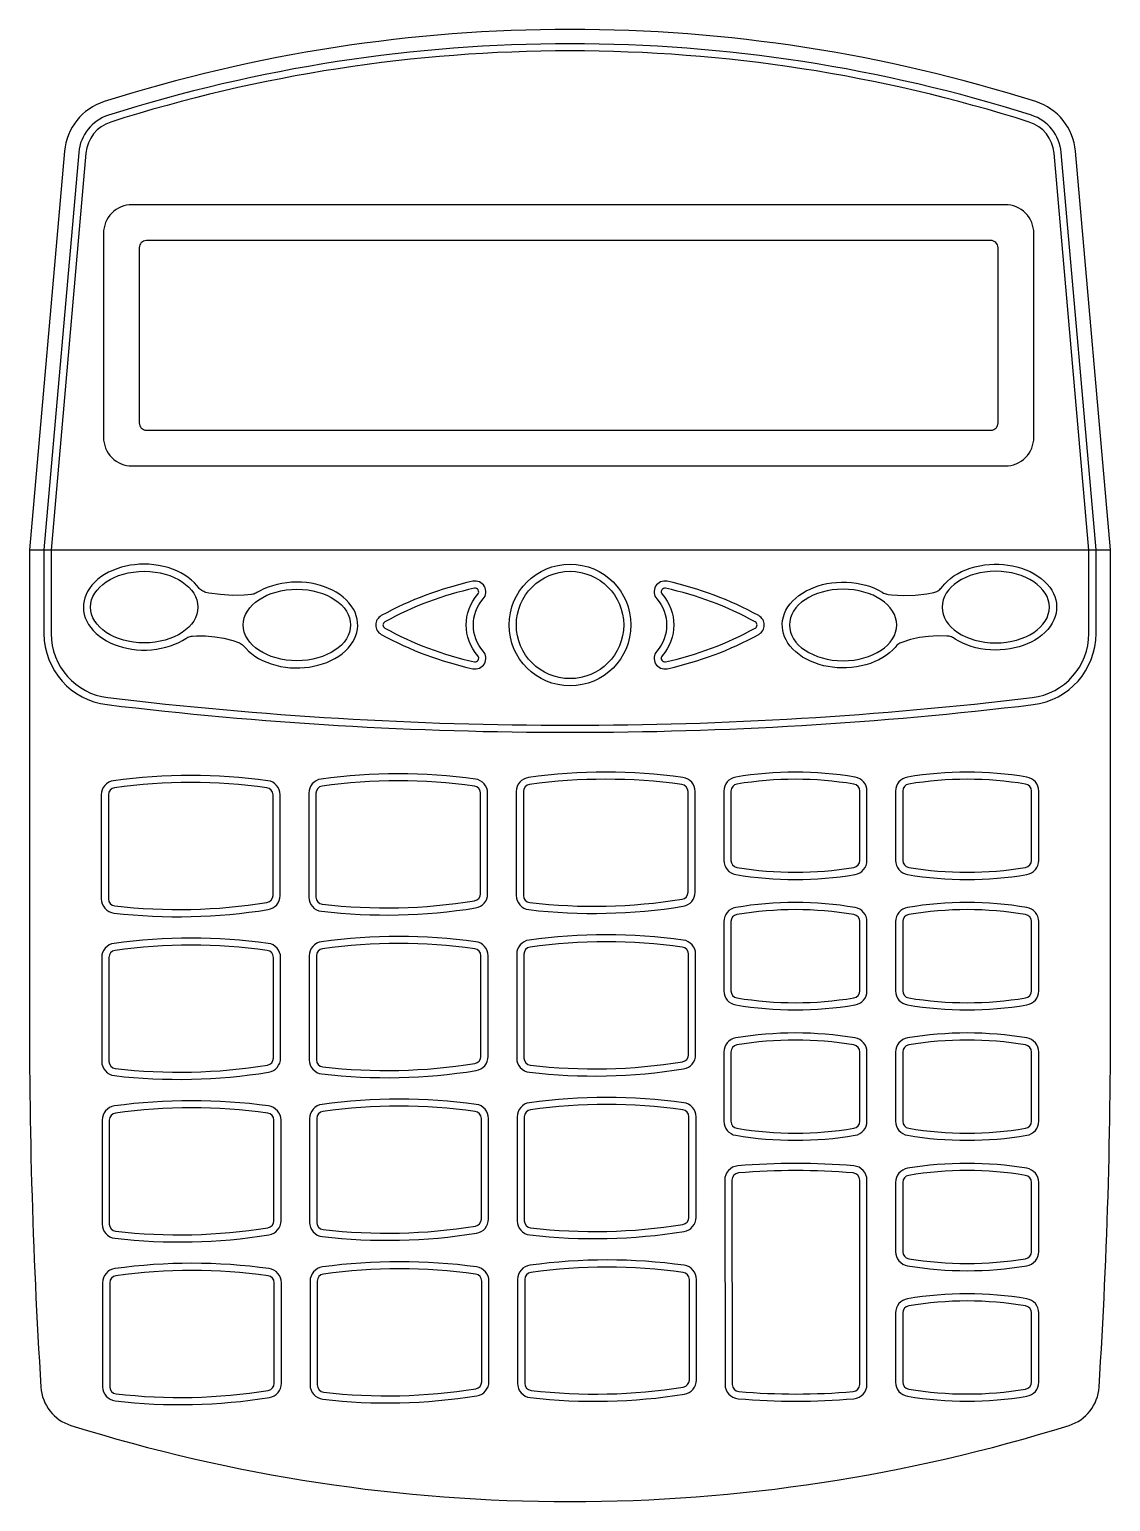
# Model space of a CAD drawing. Header units: centimetres. Extents: x 18.3 to 33.4, y 8.9 to 29.4.
import ezdxf

# ---------------------------------------------------------------- set-up
doc = ezdxf.new("R2010")
doc.units = ezdxf.units.CM
doc.header["$MEASUREMENT"] = 0
doc.layers.add('Butoane', color=250, linetype='Continuous')
doc.layers.add('Fata', color=254, linetype='Continuous')

msp = doc.modelspace()

# ---------------------------------------------------------------- linework, layer by layer
at = {"layer": 'Butoane'}
for p, q in [((27.494, 16.527), (27.494, 16.525)), ((27.506, 11.981), (27.506, 11.979))]:
    msp.add_line(p, q, dxfattribs=at)
for points in [[(20.473, 20.939), (20.486, 20.947), (20.501, 20.955), (20.516, 20.961), (20.531, 20.966), (20.546, 20.969), (20.562, 20.972), (20.618, 20.974), (20.746, 20.973), (20.874, 20.962), (21.001, 20.94), (21.126, 20.908), (21.207, 20.882), (21.222, 20.875), (21.236, 20.868), (21.249, 20.859), (21.262, 20.849), (21.274, 20.839), (21.285, 20.827), (21.309, 20.8), (21.347, 20.762), (21.389, 20.726), (21.436, 20.692), (21.487, 20.66), (21.543, 20.631), (21.602, 20.605), (21.664, 20.582), (21.728, 20.563), (21.795, 20.548), (21.862, 20.537), (21.93, 20.529), (21.997, 20.526), (22.064, 20.526), (22.129, 20.53), (22.192, 20.538), (22.255, 20.549), (22.317, 20.563), (22.379, 20.581), (22.44, 20.603), (22.499, 20.629), (22.555, 20.658), (22.607, 20.69), (22.656, 20.725), (22.7, 20.763), (22.74, 20.804), (22.774, 20.846), (22.804, 20.889), (22.828, 20.933), (22.846, 20.977), (22.86, 21.022), (22.869, 21.067), (22.873, 21.113), (22.871, 21.16), (22.865, 21.208), (22.853, 21.255), (22.835, 21.303), (22.812, 21.349), (22.783, 21.394), (22.749, 21.437), (22.711, 21.478), (22.668, 21.516), (22.622, 21.552), (22.572, 21.584), (22.52, 21.612), (22.466, 21.638), (22.41, 21.66), (22.351, 21.679), (22.289, 21.696), (22.224, 21.709), (22.157, 21.718), (22.089, 21.724), (22.019, 21.726), (21.949, 21.723), (21.88, 21.717), (21.812, 21.707), (21.746, 21.693), (21.682, 21.675), (21.621, 21.654), (21.563, 21.631), (21.51, 21.604), (21.465, 21.578), (21.451, 21.571), (21.436, 21.564), (21.421, 21.559), (21.406, 21.555), (21.39, 21.552), (21.287, 21.543), (21.122, 21.54), (20.956, 21.55), (20.793, 21.573), (20.751, 21.581), (20.736, 21.586), (20.721, 21.592), (20.707, 21.599), (20.693, 21.607), (20.68, 21.616), (20.668, 21.627), (20.656, 21.638), (20.646, 21.65), (20.624, 21.678), (20.59, 21.716), (20.55, 21.754), (20.505, 21.789), (20.456, 21.823), (20.403, 21.854), (20.346, 21.882), (20.285, 21.907), (20.222, 21.928), (20.157, 21.945), (20.09, 21.959), (20.023, 21.968), (19.955, 21.974), (19.889, 21.976), (19.823, 21.974), (19.759, 21.969), (19.696, 21.96), (19.633, 21.948), (19.571, 21.932), (19.509, 21.912), (19.449, 21.889), (19.391, 21.862), (19.336, 21.831), (19.285, 21.797), (19.238, 21.761), (19.196, 21.722), (19.158, 21.681), (19.126, 21.638), (19.098, 21.595), (19.077, 21.551), (19.06, 21.506), (19.049, 21.462), (19.042, 21.416), (19.04, 21.37), (19.043, 21.323), (19.052, 21.275), (19.066, 21.227), (19.086, 21.18), (19.111, 21.135), (19.142, 21.09), (19.178, 21.048), (19.218, 21.008), (19.263, 20.971), (19.311, 20.937), (19.362, 20.906), (19.415, 20.878), (19.47, 20.854), (19.526, 20.833), (19.586, 20.815), (19.649, 20.8), (19.715, 20.789), (19.782, 20.781), (19.851, 20.776), (19.92, 20.776), (19.99, 20.78), (20.059, 20.788), (20.127, 20.8), (20.193, 20.815), (20.256, 20.834), (20.316, 20.857), (20.372, 20.882), (20.425, 20.909)], [(31.105, 20.972), (30.977, 20.975), (30.849, 20.967), (30.722, 20.949), (30.596, 20.921), (30.475, 20.883), (30.461, 20.878), (30.446, 20.871), (30.433, 20.862), (30.42, 20.853), (30.407, 20.843), (30.396, 20.832), (30.38, 20.813), (30.344, 20.775), (30.304, 20.739), (30.259, 20.704), (30.209, 20.671), (30.155, 20.641), (30.097, 20.614), (30.036, 20.59), (29.972, 20.569), (29.907, 20.553), (29.84, 20.54), (29.772, 20.532), (29.704, 20.527), (29.637, 20.526), (29.572, 20.529), (29.508, 20.535), (29.445, 20.544), (29.382, 20.557), (29.32, 20.574), (29.259, 20.595), (29.199, 20.619), (29.143, 20.647), (29.089, 20.678), (29.039, 20.712), (28.993, 20.749), (28.951, 20.789), (28.915, 20.83), (28.884, 20.873), (28.858, 20.917), (28.837, 20.961), (28.822, 21.006), (28.811, 21.051), (28.806, 21.096), (28.805, 21.143), (28.809, 21.19), (28.82, 21.238), (28.835, 21.286), (28.856, 21.332), (28.883, 21.378), (28.915, 21.422), (28.952, 21.463), (28.993, 21.503), (29.038, 21.539), (29.087, 21.572), (29.138, 21.602), (29.192, 21.629), (29.247, 21.652), (29.305, 21.673), (29.366, 21.69), (29.429, 21.704), (29.496, 21.715), (29.564, 21.722), (29.633, 21.726), (29.703, 21.725), (29.772, 21.72), (29.841, 21.711), (29.908, 21.698), (29.973, 21.682), (30.035, 21.662), (30.094, 21.639), (30.149, 21.614), (30.2, 21.586), (30.221, 21.573), (30.236, 21.566), (30.251, 21.561), (30.266, 21.556), (30.282, 21.553), (30.331, 21.548), (30.496, 21.54), (30.661, 21.545), (30.826, 21.563), (30.92, 21.58), (30.936, 21.584), (30.951, 21.589), (30.965, 21.596), (30.979, 21.604), (30.993, 21.613), (31.005, 21.623), (31.017, 21.634), (31.028, 21.645), (31.042, 21.663), (31.075, 21.702), (31.112, 21.74), (31.155, 21.777), (31.203, 21.811), (31.255, 21.843), (31.31, 21.872), (31.37, 21.898), (31.432, 21.921), (31.497, 21.94), (31.563, 21.954), (31.63, 21.965), (31.698, 21.972), (31.765, 21.976), (31.831, 21.975), (31.895, 21.971), (31.958, 21.964), (32.021, 21.953), (32.084, 21.938), (32.146, 21.92), (32.207, 21.898), (32.266, 21.872), (32.322, 21.843), (32.374, 21.81), (32.423, 21.774), (32.467, 21.736), (32.506, 21.696), (32.541, 21.654), (32.57, 21.611), (32.593, 21.567), (32.612, 21.522), (32.625, 21.478), (32.634, 21.433), (32.637, 21.387), (32.636, 21.34), (32.629, 21.292), (32.617, 21.245), (32.599, 21.197), (32.576, 21.151), (32.547, 21.106), (32.513, 21.063), (32.474, 21.022), (32.431, 20.984), (32.384, 20.948), (32.334, 20.916), (32.282, 20.888), (32.227, 20.862), (32.172, 20.84), (32.113, 20.821), (32.051, 20.805), (31.987, 20.792), (31.92, 20.783), (31.851, 20.777), (31.782, 20.776), (31.712, 20.778), (31.643, 20.784), (31.575, 20.795), (31.508, 20.809), (31.444, 20.827), (31.383, 20.848), (31.325, 20.872), (31.271, 20.899), (31.221, 20.928), (31.196, 20.945), (31.182, 20.952), (31.167, 20.959), (31.152, 20.964), (31.137, 20.968), (31.121, 20.971)]]:
    msp.add_lwpolyline(points, close=True, dxfattribs=at)
for points in [[(23.202, 21.257, 0.59107), (23.202, 20.994, 0.072189), (24.482, 20.515, 0.723774), (24.626, 20.76, -0.376778), (24.626, 21.491, 0.723693), (24.482, 21.737, 0.072405)], [(28.475, 20.994, 0.59107), (28.475, 21.257, 0.072189), (27.196, 21.737, 0.723774), (27.051, 21.491, -0.376778), (27.051, 20.76, 0.723693), (27.195, 20.515, 0.072405)], [(21.616, 18.95, 0.068854), (19.462, 18.95, 0.374493), (19.29, 18.752), (19.29, 17.3, 0.380827), (19.467, 17.101, 0.068822), (21.621, 17.149, 0.368222), (21.789, 17.346), (21.789, 18.752, 0.374493)], [(24.516, 18.973, 0.068854), (22.362, 18.973, 0.374493), (22.189, 18.775), (22.189, 17.323, 0.380827), (22.366, 17.125, 0.068822), (24.52, 17.172, 0.368222), (24.688, 17.37), (24.688, 18.775, 0.374493)], [(24.502, 18.874, 0.068854), (22.375, 18.874, 0.374493), (22.289, 18.775), (22.289, 17.323, 0.380827), (22.377, 17.224, 0.068822), (24.504, 17.271, 0.368222), (24.588, 17.37), (24.588, 18.775, 0.374493)], [(27.415, 18.996, 0.068854), (25.261, 18.996, 0.374493), (25.088, 18.798), (25.088, 17.346, 0.380827), (25.265, 17.148, 0.068822), (27.42, 17.195, 0.368222), (27.588, 17.393), (27.588, 18.798, 0.374493)], [(27.401, 18.897, 0.068854), (25.275, 18.897, 0.374493), (25.188, 18.798), (25.188, 17.346, 0.380827), (25.277, 17.247, 0.068822), (27.404, 17.294, 0.368222), (27.488, 17.393), (27.488, 18.798, 0.374493)], [(28.155, 17.639, 0.083043), (29.821, 17.639, 0.366471), (29.988, 17.837), (29.988, 18.804, 0.366471), (29.821, 19.001, 0.083043), (28.155, 19.001, 0.366471), (27.988, 18.804), (27.988, 17.837, 0.366471)], [(28.171, 17.738, 0.083043), (29.804, 17.738, 0.366471), (29.888, 17.837), (29.888, 18.804, 0.366471), (29.804, 18.902, 0.083043), (28.171, 18.902, 0.366471), (28.088, 18.804), (28.088, 17.837, 0.366471)], [(30.555, 17.639, 0.083043), (32.221, 17.639, 0.366471), (32.388, 17.837), (32.388, 18.804, 0.366471), (32.221, 19.001, 0.083043), (30.555, 19.001, 0.366471), (30.388, 18.804), (30.388, 17.837, 0.366471)], [(30.571, 17.738, 0.083043), (32.204, 17.738, 0.366471), (32.288, 17.837), (32.288, 18.804, 0.366471), (32.204, 18.902, 0.083043), (30.571, 18.902, 0.366471), (30.488, 18.804), (30.488, 17.837, 0.366471)], [(21.603, 18.851, 0.068854), (19.476, 18.851, 0.374493), (19.39, 18.752), (19.39, 17.3, 0.380827), (19.478, 17.201, 0.068822), (21.605, 17.248, 0.368222), (21.689, 17.346), (21.689, 18.752, 0.374493)], [(28.155, 15.817, 0.083043), (29.821, 15.817, 0.366471), (29.988, 16.014), (29.988, 16.981, 0.366471), (29.821, 17.178, 0.083043), (28.155, 17.178, 0.366471), (27.988, 16.981), (27.988, 16.014, 0.366471)], [(28.171, 15.915, 0.083043), (29.804, 15.915, 0.366471), (29.888, 16.014), (29.888, 16.981, 0.366471), (29.804, 17.08, 0.083043), (28.171, 17.08, 0.366471), (28.088, 16.981), (28.088, 16.014, 0.366471)], [(30.555, 15.817, 0.083043), (32.221, 15.817, 0.366471), (32.388, 16.014), (32.388, 16.981, 0.366471), (32.221, 17.178, 0.083043), (30.555, 17.178, 0.366471), (30.388, 16.981), (30.388, 16.014, 0.366471)], [(30.571, 15.915, 0.083043), (32.204, 15.915, 0.366471), (32.288, 16.014), (32.288, 16.981, 0.366471), (32.204, 17.08, 0.083043), (30.571, 17.08, 0.366471), (30.488, 16.981), (30.488, 16.014, 0.366471)], [(21.622, 16.677, 0.068854), (19.468, 16.677, 0.374493), (19.296, 16.479), (19.296, 15.027, 0.380827), (19.473, 14.828, 0.068822), (21.627, 14.876, 0.368222), (21.795, 15.074), (21.795, 16.479, 0.374493)], [(24.522, 16.7, 0.068854), (22.368, 16.7, 0.374493), (22.195, 16.502), (22.195, 15.05, 0.380827), (22.372, 14.852, 0.068822), (24.526, 14.899, 0.368222), (24.694, 15.097), (24.694, 16.502, 0.374493)], [(24.508, 16.601, 0.068854), (22.381, 16.601, 0.374493), (22.295, 16.502), (22.295, 15.05, 0.380827), (22.383, 14.951, 0.068822), (24.51, 14.998, 0.368222), (24.594, 15.097), (24.594, 16.502, 0.374493)], [(27.421, 16.723, 0.068854), (25.267, 16.723, 0.374493), (25.094, 16.525), (25.094, 15.074, 0.380827), (25.271, 14.875, 0.068822), (27.426, 14.923, 0.368222), (27.594, 15.12), (27.594, 16.525, 0.374493)], [(27.408, 16.624, 0.068854), (25.281, 16.624, 0.374493), (25.194, 16.525), (25.194, 15.074, 0.380827), (25.283, 14.974, 0.068822), (27.41, 15.021, 0.368222), (27.494, 15.12), (27.494, 16.525, 0.374493)], [(21.609, 16.578, 0.068854), (19.482, 16.578, 0.374493), (19.396, 16.479), (19.396, 15.027, 0.380827), (19.484, 14.928, 0.068822), (21.611, 14.975, 0.368222), (21.695, 15.074), (21.695, 16.479, 0.374493)], [(28.155, 13.994, 0.083043), (29.821, 13.994, 0.366471), (29.988, 14.191), (29.988, 15.158, 0.366471), (29.821, 15.355, 0.083043), (28.155, 15.355, 0.366471), (27.988, 15.158), (27.988, 14.191, 0.366471)], [(28.171, 14.092, 0.083043), (29.804, 14.092, 0.366471), (29.888, 14.191), (29.888, 15.158, 0.366471), (29.804, 15.257, 0.083043), (28.171, 15.257, 0.366471), (28.088, 15.158), (28.088, 14.191, 0.366471)], [(30.555, 13.994, 0.083043), (32.221, 13.994, 0.366471), (32.388, 14.191), (32.388, 15.158, 0.366471), (32.221, 15.355, 0.083043), (30.555, 15.355, 0.366471), (30.388, 15.158), (30.388, 14.191, 0.366471)], [(30.571, 14.092, 0.083043), (32.204, 14.092, 0.366471), (32.288, 14.191), (32.288, 15.158, 0.366471), (32.204, 15.257, 0.083043), (30.571, 15.257, 0.366471), (30.488, 15.158), (30.488, 14.191, 0.366471)], [(21.628, 14.404, 0.068854), (19.474, 14.404, 0.374493), (19.302, 14.206), (19.302, 12.754, 0.380827), (19.479, 12.556, 0.068822), (21.633, 12.603, 0.368222), (21.801, 12.801), (21.801, 14.206, 0.374493)], [(24.528, 14.427, 0.068854), (22.374, 14.427, 0.374493), (22.201, 14.229), (22.201, 12.778, 0.380827), (22.378, 12.579, 0.068822), (24.532, 12.626, 0.368222), (24.7, 12.824), (24.7, 14.229, 0.374493)], [(24.514, 14.328, 0.068854), (22.387, 14.328, 0.374493), (22.301, 14.229), (22.301, 12.778, 0.380827), (22.389, 12.678, 0.068822), (24.516, 12.725, 0.368222), (24.6, 12.824), (24.6, 14.229, 0.374493)], [(27.427, 14.45, 0.068854), (25.273, 14.45, 0.374493), (25.1, 14.252), (25.1, 12.801, 0.380827), (25.277, 12.602, 0.068822), (27.432, 12.65, 0.368222), (27.6, 12.847), (27.6, 14.252, 0.374493)], [(27.414, 14.351, 0.068854), (25.287, 14.351, 0.374493), (25.2, 14.252), (25.2, 12.801, 0.380827), (25.289, 12.701, 0.068822), (27.416, 12.748, 0.368222), (27.5, 12.847), (27.5, 14.252, 0.374493)], [(21.615, 14.305, 0.068854), (19.488, 14.305, 0.374493), (19.402, 14.206), (19.402, 12.754, 0.380827), (19.49, 12.655, 0.068822), (21.617, 12.702, 0.368222), (21.701, 12.801), (21.701, 14.206, 0.374493)], [(29.805, 13.567, 0.042647), (28.183, 13.567, 0.389996), (28, 13.368), (28.005, 10.512, 0.388857), (28.188, 10.313, 0.042768), (29.805, 10.313, 0.389397), (29.988, 10.513), (29.988, 13.368, 0.389456)], [(30.555, 12.171, 0.083043), (32.221, 12.171, 0.366471), (32.388, 12.368), (32.388, 13.335, 0.366471), (32.221, 13.533, 0.083043), (30.555, 13.533, 0.366471), (30.388, 13.335), (30.388, 12.368, 0.366471)], [(29.796, 13.468, 0.042647), (28.192, 13.468, 0.389996), (28.1, 13.368), (28.105, 10.513, 0.388857), (28.197, 10.413, 0.042768), (29.796, 10.413, 0.389397), (29.888, 10.513), (29.888, 13.368, 0.389456)], [(30.571, 12.27, 0.083043), (32.204, 12.27, 0.366471), (32.288, 12.368), (32.288, 13.335, 0.366471), (32.204, 13.434, 0.083043), (30.571, 13.434, 0.366471), (30.488, 13.335), (30.488, 12.368, 0.366471)], [(21.634, 12.131, 0.068854), (19.48, 12.131, 0.374493), (19.308, 11.933), (19.308, 10.481, 0.380827), (19.485, 10.283, 0.068822), (21.639, 10.33, 0.368222), (21.807, 10.528), (21.807, 11.933, 0.374493)], [(24.534, 12.154, 0.068854), (22.38, 12.154, 0.374493), (22.207, 11.956), (22.207, 10.505, 0.380827), (22.384, 10.306, 0.068822), (24.538, 10.354, 0.368222), (24.706, 10.551), (24.706, 11.956, 0.374493)], [(27.433, 12.178, 0.068854), (25.279, 12.178, 0.374493), (25.106, 11.979), (25.106, 10.528, 0.380827), (25.283, 10.329, 0.068822), (27.438, 10.377, 0.368222), (27.606, 10.574), (27.606, 11.979, 0.374493)], [(27.42, 12.079, 0.068854), (25.293, 12.079, 0.374493), (25.206, 11.979), (25.206, 10.528, 0.380827), (25.295, 10.429, 0.068822), (27.422, 10.476, 0.368222), (27.506, 10.574), (27.506, 11.979, 0.374493)], [(21.621, 12.032, 0.068854), (19.494, 12.032, 0.374493), (19.408, 11.933), (19.408, 10.481, 0.380827), (19.496, 10.382, 0.068822), (21.623, 10.429, 0.368222), (21.707, 10.528), (21.707, 11.933, 0.374493)], [(24.52, 12.055, 0.068854), (22.393, 12.055, 0.374493), (22.307, 11.956), (22.307, 10.505, 0.380827), (22.396, 10.405, 0.068822), (24.522, 10.452, 0.368222), (24.606, 10.551), (24.606, 11.956, 0.374493)], [(30.555, 10.348, 0.083043), (32.221, 10.348, 0.366471), (32.388, 10.545), (32.388, 11.512, 0.366471), (32.221, 11.71, 0.083043), (30.555, 11.71, 0.366471), (30.388, 11.512), (30.388, 10.545, 0.366471)], [(30.571, 10.447, 0.083043), (32.204, 10.447, 0.366471), (32.288, 10.545), (32.288, 11.512, 0.366471), (32.204, 11.611, 0.083043), (30.571, 11.611, 0.366471), (30.488, 11.512), (30.488, 10.545, 0.366471)]]:
    msp.add_lwpolyline(points, format="xyb", close=True, dxfattribs=at)
msp.add_circle((25.839, 21.126), 0.85, dxfattribs=at)
at = {"layer": 'Fata'}
for p, q in [((18.289, 22.176), (33.389, 22.176)), ((27.5, 14.254), (27.5, 14.252))]:
    msp.add_line(p, q, dxfattribs=at)
for points in [[(33.389, 22.176), (32.901, 27.748, 0.302805), (32.346, 28.441, 0.15493), (19.331, 28.441, 0.302805), (18.776, 27.748), (18.289, 22.176), (18.289, 16.175, 0.017805), (18.446, 10.475, 0.310576), (18.866, 9.94, 0.152673), (32.811, 9.94, 0.310576), (33.231, 10.475, 0.017805), (33.389, 16.175)], [(33.188, 22.176), (32.702, 27.731, 0.302805), (32.286, 28.25, 0.15493), (19.392, 28.25, 0.302805), (18.975, 27.731), (18.489, 22.176), (18.489, 21.005, 0.37964), (19.37, 20.013, 0.059807), (32.308, 20.013, 0.379744), (33.188, 21.006)], [(33.088, 22.171), (32.602, 27.722, 0.302805), (32.255, 28.155, 0.15493), (19.422, 28.155, 0.302805), (19.075, 27.722), (18.589, 22.171), (18.589, 21.005, 0.37964), (19.382, 20.112, 0.059807), (32.296, 20.112, 0.379744), (33.088, 21.006)], [(32.32, 26.599, 0.414214), (31.92, 26.999), (19.72, 26.999, 0.414214), (19.32, 26.599), (19.32, 23.749, 0.414214), (19.72, 23.349), (31.92, 23.349, 0.414214), (32.32, 23.749)], [(19.82, 26.399), (19.82, 23.949, 0.414214), (19.92, 23.849), (31.72, 23.849, 0.414214), (31.82, 23.949), (31.82, 26.399, 0.417916), (31.719, 26.499), (19.92, 26.499, 0.414214)], [(23.251, 21.17, 0.59107), (23.251, 21.082, 0.072189), (24.503, 20.612, 0.723774), (24.551, 20.694, -0.376778), (24.551, 21.557, 0.723693), (24.503, 21.639, 0.072405)], [(28.427, 21.082, 0.59107), (28.427, 21.17, 0.072189), (27.174, 21.639, 0.723774), (27.126, 21.557, -0.376778), (27.126, 20.694, 0.723693), (27.174, 20.612, 0.072405)]]:
    msp.add_lwpolyline(points, format="xyb", close=True, dxfattribs=at)
msp.add_circle((25.839, 21.126), 0.75, dxfattribs=at)
for centre in [(19.89, 21.376), (22.023, 21.126)]:
    msp.add_ellipse(centre, major_axis=(-0.75, 0), ratio=0.666667, dxfattribs=at)
at = {"layer": 'Fata', "extrusion": (0, 0, -1)}
for centre in [(31.787, 21.376), (29.654, 21.126)]:
    msp.add_ellipse(centre, major_axis=(0.75, 0), ratio=0.666667, dxfattribs=at)

doc.saveas('drawing.dxf')
